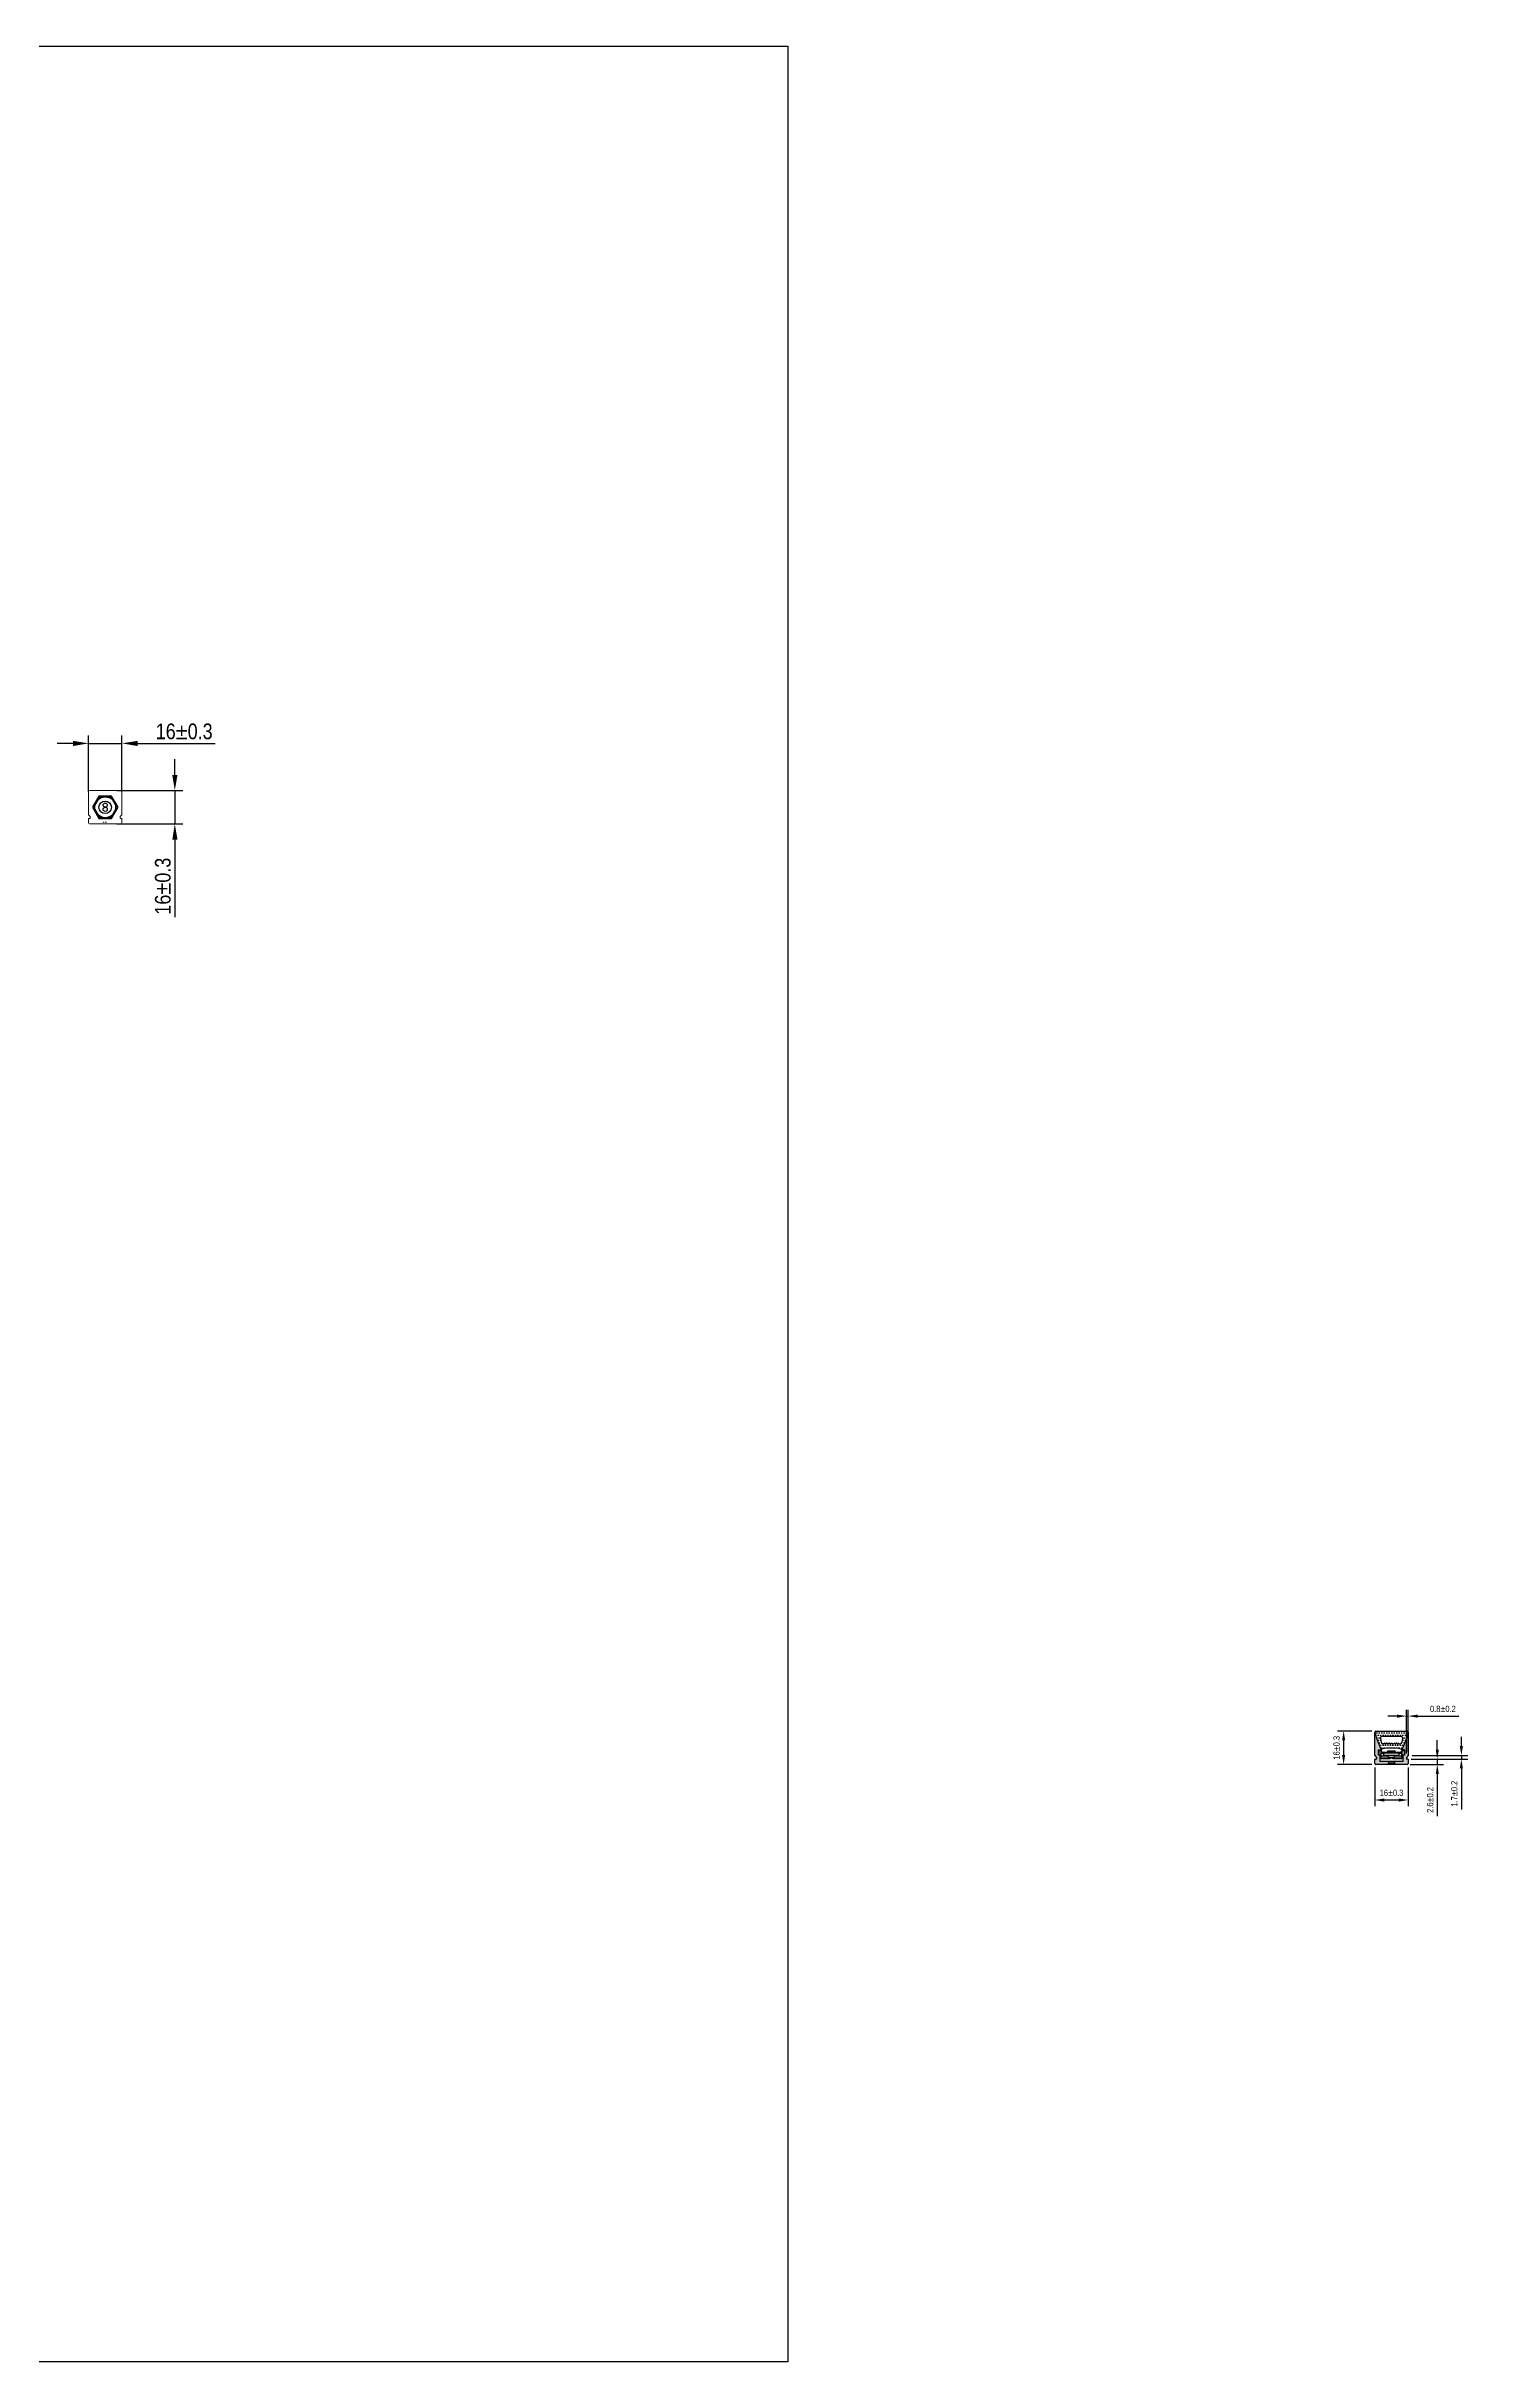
# Model space of a CAD drawing. Header units: millimetres. Extents: x 2374 to 4177, y -4614 to 869.
# Drawn here: x 3496 to 4177, y -240 to 869 of the extents above; entities that cross this region are included whole.
import ezdxf

# ---------------------------------------------------------------- set-up
doc = ezdxf.new("R2010")
doc.units = ezdxf.units.MM
doc.header["$LTSCALE"] = 0.2
doc.styles.get("Standard").update_dxf_attribs({"font": 'ARIALN.TTF'})
doc.dimstyles.new('3', dxfattribs={"dimscale": 3, "dimtxt": 2.5, "dimasz": 2.5, "dimexe": 1.25, "dimexo": 0.625, "dimtad": 1, "dimdec": 1, "dimzin": 9, "dimtxsty": 'Standard', "dimcen": 2.5, "dimclrd": 142, "dimclre": 142, "dimclrt": 142, "dimadec": 0, "dimazin": 0, "dimtfac": 1, "dimtdec": 1, "dimtmove": 0, "dimatfit": 3, "dimfxl": 1, "dimarcsym": 0})

# ---------------------------------------------------------------- blocks, each defined once
blk = doc.blocks.new('*D19')
at = {"color": 142, "lineweight": -2, "transparency": 16777216}
for p, q in [((3508.7, 535.1), (3501.2, 535.1)), ((3516.2, 512), (3516.2, 538.8)), ((3516.2, 535.1), (3532.2, 535.1)), ((3532.2, 512), (3532.2, 538.8)), ((3539.7, 535.1), (3576.9, 535.1))]:
    blk.add_line(p, q, dxfattribs=at)
at = {"color": 142, "transparency": 16777216}
for points in [[(3508.7, 536.3), (3508.7, 533.8), (3516.2, 535.1)], [(3539.7, 536.3), (3539.7, 533.8), (3532.2, 535.1)]]:
    blk.add_solid(points, dxfattribs=at)
at = {"layer": 'Defpoints', "color": 0, "transparency": 16777216}
for p in [(3532.2, 535.1), (3516.2, 510.2), (3532.2, 510.2)]:
    blk.add_point(p, dxfattribs=at)
at = {"color": 142, "transparency": 16777216, "insert": (3562, 540.8), "char_height": 7.5, "attachment_point": 5}
blk.add_mtext('16±0.3', dxfattribs=at)
blk = doc.blocks.new('*D20')
at = {"color": 142, "lineweight": -2, "transparency": 16777216}
for p, q in [((3557.5, 520), (3557.5, 527.5)), ((3529.7, 512.5), (3561.3, 512.5)), ((3557.5, 512.5), (3557.5, 496.5)), ((3529.7, 496.5), (3561.3, 496.5)), ((3557.5, 489), (3557.5, 451.9))]:
    blk.add_line(p, q, dxfattribs=at)
at = {"color": 142, "transparency": 16777216}
for points in [[(3556.3, 520), (3558.8, 520), (3557.5, 512.5)], [(3556.3, 489), (3558.8, 489), (3557.5, 496.5)]]:
    blk.add_solid(points, dxfattribs=at)
at = {"layer": 'Defpoints', "color": 0, "transparency": 16777216}
for p in [(3527.8, 512.5), (3527.8, 496.5), (3557.5, 496.5)]:
    blk.add_point(p, dxfattribs=at)
at = {"color": 142, "transparency": 16777216, "insert": (3551.8, 466.7), "char_height": 7.5, "attachment_point": 5, "rotation": 90}
blk.add_mtext('16±0.3', dxfattribs=at)
blk = doc.blocks.new('*D66')
at = {"color": 142, "lineweight": -2, "transparency": 16777216}
for p, q in [((4132.3, 44.6), (4132.3, 26)), ((4148.3, 44.6), (4148.3, 26)), ((4136.8, 29), (4143.8, 29))]:
    blk.add_line(p, q, dxfattribs=at)
at = {"color": 142, "transparency": 16777216}
for points in [[(4136.8, 29.7), (4136.8, 28.2), (4132.3, 29)], [(4143.8, 29.7), (4143.8, 28.2), (4148.3, 29)]]:
    blk.add_solid(points, dxfattribs=at)
at = {"layer": 'Defpoints', "color": 0, "transparency": 16777216}
for p in [(4132.3, 46.5), (4148.3, 46.5), (4148.3, 29)]:
    blk.add_point(p, dxfattribs=at)
at = {"color": 142, "lineweight": 0, "transparency": 16777216, "insert": (4140.3, 32.4), "char_height": 3, "attachment_point": 5}
blk.add_mtext('16±0.3', dxfattribs=at)
blk = doc.blocks.new('*D67')
at = {"color": 142, "lineweight": -2, "transparency": 16777216}
for p, q in [((4130.9, 62), (4114.4, 62)), ((4117.4, 50.5), (4117.4, 57.5)), ((4130.9, 46), (4114.4, 46))]:
    blk.add_line(p, q, dxfattribs=at)
at = {"color": 142, "transparency": 16777216}
for points in [[(4116.6, 57.5), (4118.1, 57.5), (4117.4, 62)], [(4116.6, 50.5), (4118.1, 50.5), (4117.4, 46)]]:
    blk.add_solid(points, dxfattribs=at)
at = {"layer": 'Defpoints', "color": 0, "transparency": 16777216}
for p in [(4117.4, 62), (4132.8, 62), (4132.8, 46)]:
    blk.add_point(p, dxfattribs=at)
at = {"color": 142, "lineweight": 0, "transparency": 16777216, "insert": (4114, 54), "char_height": 3, "attachment_point": 5, "rotation": 90}
blk.add_mtext('16±0.3', dxfattribs=at)
blk = doc.blocks.new('A$C0E99260C')
at = {"color": 7, "linetype": 'Continuous'}
for p, q in [((-6, 3.7), (-5.1, 3.7)), ((-6, 3.7), (-6, 1.5)), ((-5, 1.5), (-6, 1.5)), ((-4.6, 3.4), (-5.1, 3.7)), ((-4.6, 3.2), (-5.1, 3.2)), ((-5.1, 3.2), (-5.1, 1.5)), ((-5.1, 2.5), (-5, 2.5)), ((-5, 3.2), (-5, 3.64)), ((5, 2.8), (-5, 2.8)), ((-5, -0.3), (-5, 2.8)), ((-3.7, 2.3), (-5, 2.3)), ((-1.5, 1), (-5, 1)), ((5, 0), (-5, 0)), ((-4.6, 3.2), (-4.6, 3.4)), ((3.7, 2.5), (-3.7, 2.5)), ((-3.7, 1.5), (-3.7, 2.5)), ((-3.7, 1.5), (3.7, 1.5)), ((-1.5, 0.5), (-1.5, 1.5)), ((-1.5, 0.5), (1.5, 0.5)), ((-0.6, -0.3), (-0.6, 0.5)), ((0.6, -0.3), (0.6, 0.5)), ((1.5, 0.5), (1.5, 1.5)), ((5, 1), (1.5, 1)), ((3.7, 1.5), (3.7, 2.5)), ((5, 2.3), (3.7, 2.3)), ((4.6, 3.4), (5.1, 3.7)), ((4.6, 3.4), (4.6, 3.2)), ((5.1, 3.2), (4.6, 3.2)), ((5, 3.64), (5, 3.2)), ((5, -0.3), (5, 2.8)), ((5, 2.5), (5.1, 2.5)), ((6, 1.5), (5, 1.5)), ((5.1, 3.7), (6, 3.7)), ((5.1, 1.5), (5.1, 3.2)), ((6, 3.7), (6, 1.5)), ((-0.6, -0.3), (-5, -0.3)), ((5, -0.3), (0.6, -0.3))]:
    blk.add_line(p, q, dxfattribs=at)
for p, q in [((-1.75, 2.8), (-1.75, 3.6)), ((-1.75, 3.6), (1.75, 3.6)), ((1.75, 2.8), (1.75, 3.6))]:
    blk.add_line(p, q)
at = {"color": 1, "insert": (-0.46, 3.47), "char_height": 0.525, "width": 1.3335, "attachment_point": 1}
blk.add_mtext('LED', dxfattribs=at)
blk = doc.blocks.new('*D68')
at = {"color": 142, "lineweight": -2, "transparency": 16777216}
for p, q in [((4143, 69.2), (4138.5, 69.2)), ((4147.5, 51.3), (4147.5, 72.2)), ((4147.5, 69.2), (4148.3, 69.2)), ((4148.3, 52.1), (4148.3, 72.2)), ((4152.8, 69.2), (4172.6, 69.2))]:
    blk.add_line(p, q, dxfattribs=at)
at = {"color": 142, "transparency": 16777216}
for points in [[(4143, 69.9), (4143, 68.4), (4147.5, 69.2)], [(4152.8, 69.9), (4152.8, 68.4), (4148.3, 69.2)]]:
    blk.add_solid(points, dxfattribs=at)
at = {"layer": 'Defpoints', "color": 0, "transparency": 16777216}
for p in [(4148.3, 69.2), (4147.5, 49.4), (4148.3, 50.3)]:
    blk.add_point(p, dxfattribs=at)
at = {"color": 142, "lineweight": 0, "transparency": 16777216, "insert": (4164.9, 72.6), "char_height": 3, "attachment_point": 5}
blk.add_mtext('0.8±0.2', dxfattribs=at)
blk = doc.blocks.new('*D69')
at = {"color": 142, "lineweight": -2, "transparency": 16777216}
for p, q in [((4162.2, 53.1), (4162.2, 57.6)), ((4149.2, 46), (4165.2, 46)), ((4149.8, 48.6), (4165.2, 48.6)), ((4162.2, 48.6), (4162.2, 46)), ((4162.2, 41.5), (4162.2, 21.3))]:
    blk.add_line(p, q, dxfattribs=at)
at = {"color": 142, "transparency": 16777216}
for points in [[(4161.5, 53.1), (4163, 53.1), (4162.2, 48.6)], [(4161.5, 41.5), (4163, 41.5), (4162.2, 46)]]:
    blk.add_solid(points, dxfattribs=at)
at = {"layer": 'Defpoints', "color": 0, "transparency": 16777216}
for p in [(4147.3, 46), (4147.9, 48.6), (4162.2, 48.6)]:
    blk.add_point(p, dxfattribs=at)
at = {"color": 142, "lineweight": 0, "transparency": 16777216, "insert": (4158.8, 29), "char_height": 3, "attachment_point": 5, "rotation": 90}
blk.add_mtext('2.6±0.2', dxfattribs=at)
blk = doc.blocks.new('*D70')
at = {"color": 142, "lineweight": -2, "transparency": 16777216}
for p, q in [((4173.8, 54.8), (4173.8, 59.3)), ((4150, 48.6), (4176.8, 48.6)), ((4150.2, 50.3), (4176.8, 50.3)), ((4173.8, 50.3), (4173.8, 48.6)), ((4173.8, 44.1), (4173.8, 24.5))]:
    blk.add_line(p, q, dxfattribs=at)
at = {"color": 142, "transparency": 16777216}
for points in [[(4173, 54.8), (4174.5, 54.8), (4173.8, 50.3)], [(4173, 44.1), (4174.5, 44.1), (4173.8, 48.6)]]:
    blk.add_solid(points, dxfattribs=at)
at = {"layer": 'Defpoints', "color": 0, "transparency": 16777216}
for p in [(4148.1, 48.6), (4148.3, 50.3), (4173.8, 50.3)]:
    blk.add_point(p, dxfattribs=at)
at = {"color": 142, "lineweight": 0, "transparency": 16777216, "insert": (4170.4, 32), "char_height": 3, "attachment_point": 5, "rotation": 90}
blk.add_mtext('1.7±0.2', dxfattribs=at)

msp = doc.modelspace()

# ---------------------------------------------------------------- hatches: boundary and pattern name
at = {"linetype": 'Continuous', "lineweight": 0}
h = msp.add_hatch(dxfattribs=at)
h.set_pattern_fill('DOTS', scale=0.75, style=0)
h.set_pattern_definition([(0, (1059.9399, 168.7566), (0.5953125, 1.190625), [0, -1.190625])])
h.paths.add_polyline_path([(3525.67, 498.04), (3522.67, 498.04), (3522.67, 496.54), (3525.67, 496.54)])
at = {"linetype": 'Continuous'}
h = msp.add_hatch(dxfattribs=at)
h.set_pattern_fill('DOTS', scale=0.75, style=0)
h.set_pattern_definition([(0, (1991.3305, -3105.9045), (0.5953125, 1.190625), [0, -1.190625])])
edge = h.paths.add_edge_path()
edge.add_arc((4147.8, 61.47), 0.5, 0, 90)
edge.add_line((4147.8, 61.97), (4132.8, 61.97))
edge.add_arc((4132.8, 61.47), 0.5, 90, 180)
edge.add_line((4132.3, 61.47), (4133.5, 57.67))
edge.add_line((4133.5, 57.67), (4135.3, 53.07))
edge.add_ellipse((4140.3, 53.07), major_axis=(-5, 0), ratio=0.16, start_angle=180, end_angle=360, ccw=False)
edge.add_line((4145.3, 53.07), (4147.1, 57.67))
edge.add_line((4147.1, 57.67), (4148.3, 61.47))
h.paths.add_polyline_path([(4145.54, 58.56), (4145.27, 56.56, -0.3757662), (4144.48, 55.87), (4143.9, 55.87, -0.2278378), (4143.83, 55.9), (4143.58, 56.21, 0.4806248), (4143.43, 56.21), (4143.18, 55.9, -0.4806248), (4143.03, 55.9), (4142.78, 56.21, 0.4806248), (4142.63, 56.21), (4142.38, 55.9, -0.4806248), (4142.23, 55.9), (4141.98, 56.21, 0.4806248), (4141.83, 56.21), (4141.58, 55.9, -0.4806248), (4141.43, 55.9), (4141.18, 56.21, 0.4806248), (4141.03, 56.21), (4140.78, 55.9, -0.4806248), (4140.63, 55.9), (4140.38, 56.21, 0.4806248), (4140.23, 56.21), (4139.98, 55.9, -0.4806248), (4139.83, 55.9), (4139.58, 56.21, 0.4806248), (4139.43, 56.21), (4139.18, 55.9, -0.4806248), (4139.03, 55.9), (4138.78, 56.21, 0.4806248), (4138.63, 56.21), (4138.38, 55.9, -0.4806248), (4138.23, 55.9), (4137.98, 56.21, 0.4806248), (4137.83, 56.21), (4137.58, 55.9, -0.4806248), (4137.43, 55.9), (4137.18, 56.21, 0.4806248), (4137.03, 56.21), (4136.78, 55.9, -0.2278378), (4136.7, 55.87), (4136.13, 55.87, -0.3757662), (4135.33, 56.56), (4135.07, 58.56, -0.4537354), (4135.86, 59.47), (4144.75, 59.47, -0.4537354)], flags=16)
h = msp.add_hatch(color=7, dxfattribs=at)
h.paths.add_polyline_path([(4145.8, 47.47), (4141.8, 47.47), (4141.8, 45.97), (4147.8, 45.97, 0.4142136), (4148.3, 46.47), (4148.3, 48.37, 0.4142136), (4148.1, 48.57), (4147.7, 48.57, -0.4142136), (4147.5, 48.77), (4147.5, 49.42), (4148.3, 50.27), (4148.3, 50.47), (4148.3, 61.47), (4147.1, 57.67), (4145.3, 53.07), (4146.55, 53.07), (4146.55, 50.47), (4145.8, 50.47)])
h.paths.add_polyline_path([(4134.8, 47.47), (4134.8, 50.47), (4134.3, 50.47), (4134.05, 50.47), (4134.05, 53.07), (4135.3, 53.07), (4133.5, 57.67), (4132.3, 61.47), (4132.3, 50.27), (4133.1, 49.42), (4133.1, 48.77, -0.4142136), (4132.9, 48.57), (4132.5, 48.57, 0.4142136), (4132.3, 48.37), (4132.3, 46.47, 0.4142136), (4132.8, 45.97), (4138.8, 45.97), (4138.8, 47.47)])
h = msp.add_hatch(dxfattribs=at)
h.set_pattern_fill('DOTS', scale=0.5, style=0)
h.set_pattern_definition([(0, (1991.3305, -3197.4445), (0.396875, 0.79375), [0, -0.79375])])
h.paths.add_polyline_path([(4141.8, 45.97), (4141.8, 47.47), (4138.8, 47.47), (4138.8, 45.97)])

# ---------------------------------------------------------------- linework, layer by layer
at = {"color": 7, "linetype": 'Continuous', "lineweight": 0}
for p, q in [((3516.17, 500.84), (3516.17, 512.04)), ((3516.67, 512.54), (3531.67, 512.54)), ((3532.17, 512.04), (3532.17, 500.84)), ((3516.17, 497.04), (3516.17, 498.94)), ((3531.67, 496.54), (3516.67, 496.54)), ((3532.17, 498.94), (3532.17, 497.04))]:
    msp.add_line(p, q, dxfattribs=at)
at = {"lineweight": 0}
for p, q in [((3516.17, 501.04), (3516.17, 500.84)), ((3516.17, 500.84), (3516.97, 499.99)), ((3516.37, 499.14), (3516.77, 499.14)), ((3516.97, 499.99), (3516.97, 499.34)), ((3532.17, 500.84), (3531.37, 499.99)), ((3531.37, 499.99), (3531.37, 499.34)), ((3531.97, 499.14), (3531.57, 499.14)), ((3532.17, 501.04), (3532.17, 500.84))]:
    msp.add_line(p, q, dxfattribs=at)
at = {"color": 7, "linetype": 'Continuous'}
for p, q in [((4132.3, 50.27), (4132.3, 61.47)), ((4132.8, 61.97), (4147.8, 61.97)), ((4145.3, 59.17), (4145.3, 59.17)), ((4148.3, 61.47), (4148.3, 50.27)), ((4132.3, 46.47), (4132.3, 48.37)), ((4147.8, 45.97), (4132.8, 45.97)), ((4134.05, 50.47), (4134.05, 53.07)), ((4134.05, 53.07), (4135.3, 53.07)), ((4135.3, 50.47), (4134.05, 50.47)), ((4134.8, 47.47), (4134.8, 50.47)), ((4145.8, 47.47), (4134.8, 47.47)), ((4135.3, 53.07), (4135.3, 53.07)), ((4146.55, 53.07), (4145.3, 53.07)), ((4145.3, 53.07), (4145.3, 53.07)), ((4146.55, 50.47), (4145.3, 50.47)), ((4145.8, 50.47), (4145.8, 47.47)), ((4146.55, 53.07), (4146.55, 50.47)), ((4148.3, 48.37), (4148.3, 46.47))]:
    msp.add_line(p, q, dxfattribs=at)
for p, q in [((4132.3, 61.47), (4133.5, 57.67)), ((4133.5, 57.67), (4135.3, 53.07)), ((4135.07, 58.56), (4135.33, 56.56)), ((4144.75, 59.47), (4135.86, 59.47)), ((4136.7, 55.87), (4136.13, 55.87)), ((4137.03, 56.21), (4136.78, 55.9)), ((4137.18, 56.21), (4137.43, 55.9)), ((4137.83, 56.21), (4137.58, 55.9)), ((4137.98, 56.21), (4138.23, 55.9)), ((4138.63, 56.21), (4138.38, 55.9)), ((4138.78, 56.21), (4139.03, 55.9)), ((4139.43, 56.21), (4139.18, 55.9)), ((4139.58, 56.21), (4139.83, 55.9)), ((4140.23, 56.21), (4139.98, 55.9)), ((4140.38, 56.21), (4140.63, 55.9)), ((4141.03, 56.21), (4140.78, 55.9)), ((4141.18, 56.21), (4141.43, 55.9)), ((4141.83, 56.21), (4141.58, 55.9)), ((4141.98, 56.21), (4142.23, 55.9)), ((4142.63, 56.21), (4142.38, 55.9)), ((4142.78, 56.21), (4143.03, 55.9)), ((4143.43, 56.21), (4143.18, 55.9)), ((4143.58, 56.21), (4143.83, 55.9)), ((4143.9, 55.87), (4144.48, 55.87)), ((4145.54, 58.56), (4145.27, 56.56)), ((4147.1, 57.67), (4145.3, 53.07)), ((4148.3, 61.47), (4147.1, 57.67)), ((4132.3, 50.47), (4132.3, 50.27)), ((4132.3, 50.27), (4133.1, 49.42)), ((4132.5, 48.57), (4132.9, 48.57)), ((4133.1, 49.42), (4133.1, 48.77)), ((4138.8, 47.47), (4138.8, 45.97)), ((4141.8, 47.47), (4141.8, 45.97)), ((4148.3, 50.27), (4147.5, 49.42)), ((4147.5, 49.42), (4147.5, 48.77)), ((4148.1, 48.57), (4147.7, 48.57)), ((4148.3, 50.47), (4148.3, 50.27))]:
    msp.add_line(p, q)
for points in [[(2373.81, 868.98), (3851.07, 868.98), (3851.07, -240.06), (2373.81, -240.06)], [(3521.1, 509.82), (3518.02, 504.49), (3521.1, 499.16), (3527.25, 499.16), (3530.33, 504.49), (3527.25, 509.82)], [(3521.39, 509.32), (3518.6, 504.49), (3521.39, 499.66), (3526.96, 499.66), (3529.75, 504.49), (3526.96, 509.32)]]:
    msp.add_lwpolyline(points, close=True)
for centre, radius in [((3524.17, 504.49), 5), ((3524.17, 504.49), 3), ((3524.17, 505.49), 1), ((3524.17, 503.49), 1)]:
    msp.add_circle(centre, radius)
at = {"color": 7, "linetype": 'Continuous', "lineweight": 0}
for centre, start, end in [((3516.67, 512.04), 90, 180), ((3531.67, 512.04), 0, 90), ((3516.67, 497.04), 180, 270), ((3531.67, 497.04), 270, 0)]:
    msp.add_arc(centre, 0.5, start, end, dxfattribs=at)
at = {"lineweight": 0}
for centre, start, end in [((3516.37, 498.94), 90, 180), ((3516.77, 499.34), 270, 0), ((3531.57, 499.34), 180, 270), ((3531.97, 498.94), 0, 90)]:
    msp.add_arc(centre, 0.2, start, end, dxfattribs=at)
at = {"color": 7, "linetype": 'Continuous'}
for centre, start, end in [((4132.8, 61.47), 90, 180), ((4147.8, 61.47), 0, 90), ((4132.8, 46.47), 180, 270), ((4147.8, 46.47), 270, 0)]:
    msp.add_arc(centre, 0.5, start, end, dxfattribs=at)
for centre, radius, start, end in [((4135.86, 58.67), 0.8, 90, 187.62191), ((4136.13, 56.67), 0.8, 187.62191, 270), ((4136.7, 55.97), 0.1, 270, 321.34019), ((4137.1, 56.15), 0.1, 38.65981, 141.34019), ((4137.5, 55.97), 0.1, 218.65981, 321.34019), ((4137.9, 56.15), 0.1, 38.65981, 141.34019), ((4138.3, 55.97), 0.1, 218.65981, 321.34019), ((4138.7, 56.15), 0.1, 38.65981, 141.34019), ((4139.1, 55.97), 0.1, 218.65981, 321.34019), ((4139.5, 56.15), 0.1, 38.65981, 141.34019), ((4139.9, 55.97), 0.1, 218.65981, 321.34019), ((4140.3, 56.15), 0.1, 38.65981, 141.34019), ((4140.7, 55.97), 0.1, 218.65981, 321.34019), ((4141.1, 56.15), 0.1, 38.65981, 141.34019), ((4141.5, 55.97), 0.1, 218.65981, 321.34019), ((4141.9, 56.15), 0.1, 38.65981, 141.34019), ((4142.3, 55.97), 0.1, 218.65981, 321.34019), ((4142.7, 56.15), 0.1, 38.65981, 141.34019), ((4143.1, 55.97), 0.1, 218.65981, 321.34019), ((4143.5, 56.15), 0.1, 38.65981, 141.34019), ((4143.9, 55.97), 0.1, 218.65981, 270), ((4144.48, 56.67), 0.8, 270, 352.37809), ((4144.75, 58.67), 0.8, 352.37809, 90), ((4132.5, 48.37), 0.2, 90, 180), ((4132.9, 48.77), 0.2, 270, 0), ((4147.7, 48.77), 0.2, 180, 270), ((4148.1, 48.37), 0.2, 0, 90)]:
    msp.add_arc(centre, radius, start, end)
msp.add_ellipse((4140.3, 53.07), major_axis=(-5, 0), ratio=0.16, start_param=3.1415927, end_param=6.2831853)

# ---------------------------------------------------------------- block references
msp.add_blockref('A$C0E99260C', (4140.3, 48.97))

# ---------------------------------------------------------------- dimensions: what is measured, and where the dimension line sits
dim = msp.add_linear_dim(base=(3532.17, 535.1), p1=(3516.17, 510.16), p2=(3532.17, 510.16), text='<>±0.3', dimstyle='3', override={"dimdsep": 46})
dim.commit()
dim.dimension.update_dxf_attribs({"geometry": '*D19', "text_midpoint": (3562.01, 540.8)})
dim = msp.add_linear_dim(base=(3557.53, 496.54), p1=(3527.78, 512.54), p2=(3527.78, 496.54), angle=90, text='<>±0.3', dimstyle='3', override={"dimdsep": 46})
dim.commit()
dim.dimension.update_dxf_attribs({"geometry": '*D20', "text_midpoint": (3551.82, 466.7)})
at = {"lineweight": 0}
dim = msp.add_linear_dim(base=(4148.3, 69.2), p1=(4147.5, 49.42), p2=(4148.3, 50.27), text='<>±0.2', dimstyle='3', override={"dimtxt": 1, "dimasz": 1.5, "dimexe": 1, "dimdsep": 46}, dxfattribs=at)
dim.commit()
dim.dimension.update_dxf_attribs({"geometry": '*D68', "text_midpoint": (4164.95, 72.6)})
dim = msp.add_linear_dim(base=(4117.36, 61.97), p1=(4132.8, 45.97), p2=(4132.8, 61.97), angle=90, text='<>±0.3', dimstyle='3', override={"dimtxt": 1, "dimasz": 1.5, "dimexe": 1, "dimdsep": 46}, dxfattribs=at)
dim.commit()
dim.dimension.update_dxf_attribs({"geometry": '*D67', "text_midpoint": (4113.95, 53.97)})
for base, p1, p2, picture, middle in [((4162.2, 48.57), (4147.33, 45.97), (4147.9, 48.57), '*D69', (4162.2, 28.96)), ((4173.8, 50.27), (4148.1, 48.57), (4148.3, 50.27), '*D70', (4173.8, 32.04))]:
    dim = msp.add_linear_dim(base=base, p1=p1, p2=p2, angle=90, text='<>±0.2', dimstyle='3', override={"dimtxt": 1, "dimasz": 1.5, "dimexe": 1, "dimdsep": 46}, dxfattribs=at)
    dim.commit()
    dim.dimension.update_dxf_attribs({"geometry": picture, "text_midpoint": middle, "dimtype": 160})
dim = msp.add_linear_dim(base=(4148.3, 28.96), p1=(4132.3, 46.47), p2=(4148.3, 46.47), text='<>±0.3', dimstyle='3', override={"dimtxt": 1, "dimasz": 1.5, "dimexe": 1, "dimdsep": 46}, dxfattribs=at)
dim.commit()
dim.dimension.update_dxf_attribs({"geometry": '*D66', "text_midpoint": (4140.3, 28.96), "dimtype": 160})

doc.saveas('drawing.dxf')
